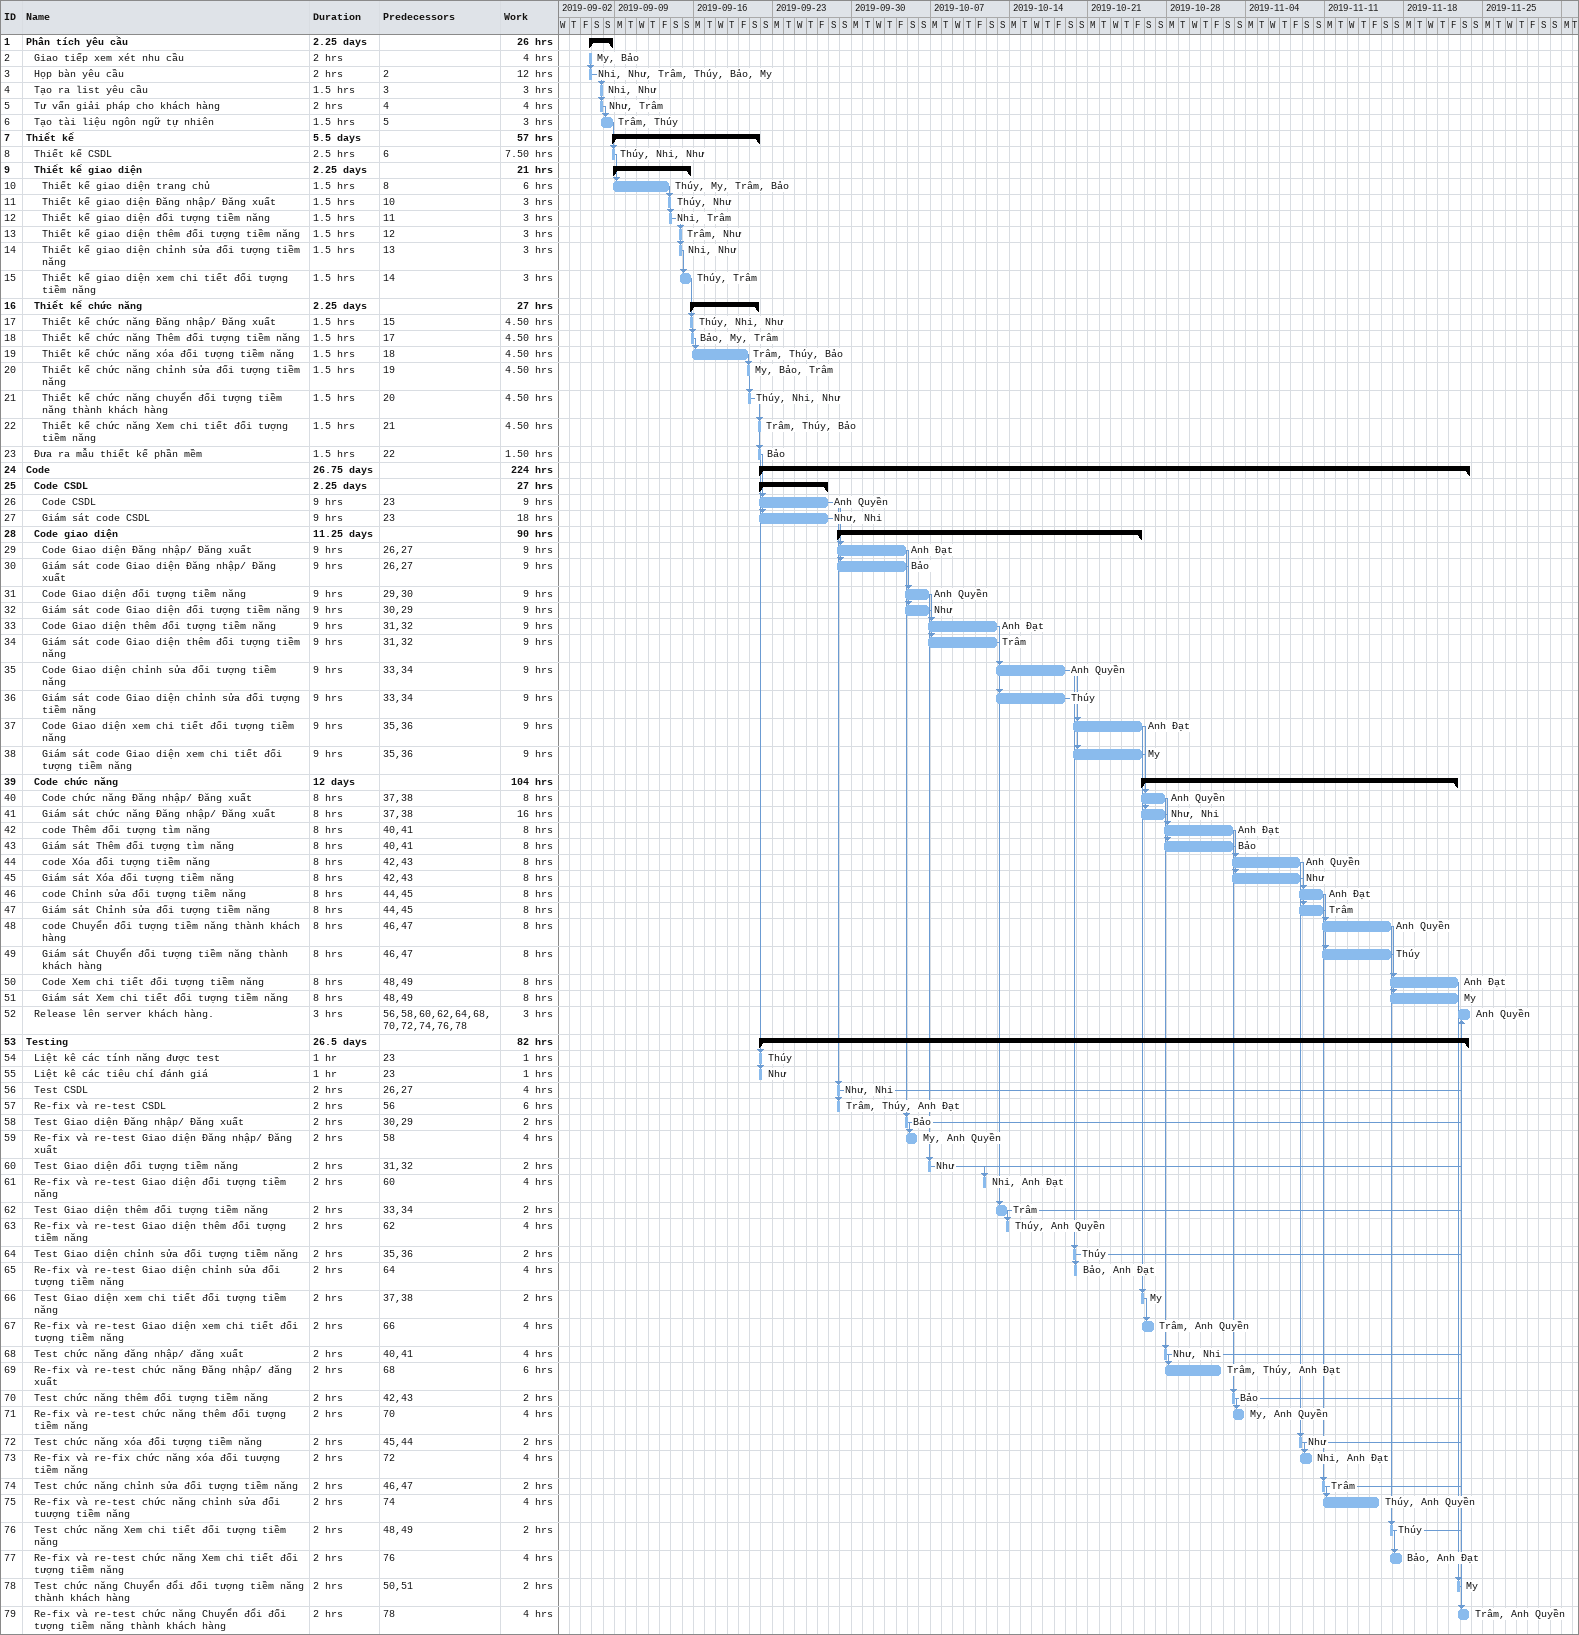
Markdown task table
| ID | Level | Task | Duration | Start | Finish | Predecessors | Resources | Work (h) |
|---|---|---|---|---|---|---|---|---|
| 1 | 1 | **Phân tích yêu cầu** | 2.25d | 2019-09-06 | 2019-09-08 |  |  | 26 |
| 2 | 2 | Giao tiếp xem xét nhu cầu | 2h | 2019-09-06 | 2019-09-06 |  | My, Bảo | 4 |
| 3 | 2 | Họp bàn yêu cầu | 2h | 2019-09-06 | 2019-09-06 | 2 | Nhi, Như, Trâm, Thúy, Bảo, My | 12 |
| 4 | 2 | Tạo ra list yêu cầu | 1.5h | 2019-09-07 | 2019-09-07 | 3 | Nhi, Như | 3 |
| 5 | 2 | Tư vấn giải pháp cho khách hàng | 2h | 2019-09-07 | 2019-09-07 | 4 | Như, Trâm | 4 |
| 6 | 2 | Tạo tài liệu ngôn ngữ tự nhiên | 1.5h | 2019-09-07 | 2019-09-08 | 5 | Trâm, Thúy | 3 |
| 7 | 1 | **Thiết kế** | 5.5d | 2019-09-08 | 2019-09-21 |  |  | 57 |
| 8 | 2 | Thiết kế CSDL | 2.5h | 2019-09-08 | 2019-09-08 | 6 | Thúy, Nhi, Như | 7.50 |
| 9 | 2 | **Thiết kế giao diện** | 2.25d | 2019-09-08 | 2019-09-15 |  |  | 21 |
| 10 | 3 | Thiết kế giao diện trang chủ | 1.5h | 2019-09-08 | 2019-09-13 | 8 | Thúy, My, Trâm, Bảo | 6 |
| 11 | 3 | Thiết kế giao diện Đăng nhập/ Đăng xuất | 1.5h | 2019-09-13 | 2019-09-13 | 10 | Thúy, Như | 3 |
| 12 | 3 | Thiết kế giao diện đối tượng tiềm năng | 1.5h | 2019-09-13 | 2019-09-13 | 11 | Nhi, Trâm | 3 |
| 13 | 3 | Thiết kế giao diện thêm đối tượng tiềm năng | 1.5h | 2019-09-14 | 2019-09-14 | 12 | Trâm, Như | 3 |
| 14 | 3 | Thiết kế giao diện chỉnh sửa đối tượng tiềm năng | 1.5h | 2019-09-14 | 2019-09-14 | 13 | Nhi, Như | 3 |
| 15 | 3 | Thiết kế giao diện xem chi tiết đối tượng tiềm năng | 1.5h | 2019-09-14 | 2019-09-15 | 14 | Thúy, Trâm | 3 |
| 16 | 2 | **Thiết kế chức năng** | 2.25d | 2019-09-15 | 2019-09-21 |  |  | 27 |
| 17 | 3 | Thiết kế chức năng Đăng nhập/ Đăng xuất | 1.5h | 2019-09-15 | 2019-09-15 | 15 | Thúy, Nhi, Như | 4.50 |
| 18 | 3 | Thiết kế chức năng Thêm đối tượng tiềm năng | 1.5h | 2019-09-15 | 2019-09-15 | 17 | Bảo, My, Trâm | 4.50 |
| 19 | 3 | Thiết kế chức năng xóa đối tượng tiềm năng | 1.5h | 2019-09-15 | 2019-09-20 | 18 | Trâm, Thúy, Bảo | 4.50 |
| 20 | 3 | Thiết kế chức năng chỉnh sửa đối tượng tiềm năng | 1.5h | 2019-09-20 | 2019-09-20 | 19 | My, Bảo, Trâm | 4.50 |
| 21 | 3 | Thiết kế chức năng chuyển đối tượng tiềm năng thành khách hàng | 1.5h | 2019-09-20 | 2019-09-20 | 20 | Thúy, Nhi, Như | 4.50 |
| 22 | 3 | Thiết kế chức năng Xem chi tiết đối tượng tiềm năng | 1.5h | 2019-09-21 | 2019-09-21 | 21 | Trâm, Thúy, Bảo | 4.50 |
| 23 | 2 | Đưa ra mẫu thiết kế phần mềm | 1.5h | 2019-09-21 | 2019-09-21 | 22 | Bảo | 1.50 |
| 24 | 1 | **Code** | 26.75d | 2019-09-21 | 2019-11-23 |  |  | 224 |
| 25 | 2 | **Code CSDL** | 2.25d | 2019-09-21 | 2019-09-27 |  |  | 27 |
| 26 | 3 | Code CSDL | 9h | 2019-09-21 | 2019-09-27 | 23 | Anh Quyền | 9 |
| 27 | 3 | Giám sát code CSDL | 9h | 2019-09-21 | 2019-09-27 | 23 | Như, Nhi | 18 |
| 28 | 2 | **Code giao diện** | 11.25d | 2019-09-28 | 2019-10-25 |  |  | 90 |
| 29 | 3 | Code Giao diện Đăng nhập/ Đăng xuất | 9h | 2019-09-28 | 2019-10-04 | 26, 27 | Anh Đạt | 9 |
| 30 | 3 | Giám sát code Giao diện Đăng nhập/ Đăng xuất | 9h | 2019-09-28 | 2019-10-04 | 26, 27 | Bảo | 9 |
| 31 | 3 | Code Giao diện đối tượng tiềm năng | 9h | 2019-10-04 | 2019-10-06 | 29, 30 | Anh Quyền | 9 |
| 32 | 3 | Giám sát code Giao diện đối tượng tiềm năng | 9h | 2019-10-04 | 2019-10-06 | 30, 29 | Như | 9 |
| 33 | 3 | Code Giao diện thêm đối tượng tiềm năng | 9h | 2019-10-06 | 2019-10-12 | 31, 32 | Anh Đạt | 9 |
| 34 | 3 | Giám sát code Giao diện thêm đối tượng tiềm năng | 9h | 2019-10-06 | 2019-10-12 | 31, 32 | Trâm | 9 |
| 35 | 3 | Code Giao diện chỉnh sửa đối tượng tiềm năng | 9h | 2019-10-12 | 2019-10-18 | 33, 34 | Anh Quyền | 9 |
| 36 | 3 | Giám sát code Giao diện chỉnh sửa đối tượng tiềm năng | 9h | 2019-10-12 | 2019-10-18 | 33, 34 | Thúy | 9 |
| 37 | 3 | Code Giao diện xem chi tiết đối tượng tiềm năng | 9h | 2019-10-19 | 2019-10-25 | 35, 36 | Anh Đạt | 9 |
| 38 | 3 | Giám sát code Giao diện xem chi tiết đối tượng tiềm năng | 9h | 2019-10-19 | 2019-10-25 | 35, 36 | My | 9 |
| 39 | 2 | **Code chức năng** | 12d | 2019-10-25 | 2019-11-22 |  |  | 104 |
| 40 | 3 | Code chức năng Đăng nhập/ Đăng xuất | 8h | 2019-10-25 | 2019-10-27 | 37, 38 | Anh Quyền | 8 |
| 41 | 3 | Giám sát chức năng Đăng nhập/ Đăng xuất | 8h | 2019-10-25 | 2019-10-27 | 37, 38 | Như, Nhi | 16 |
| 42 | 3 | code Thêm đối tượng tìm năng | 8h | 2019-10-27 | 2019-11-02 | 40, 41 | Anh Đạt | 8 |
| 43 | 3 | Giám sát Thêm đối tượng tìm năng | 8h | 2019-10-27 | 2019-11-02 | 40, 41 | Bảo | 8 |
| 44 | 3 | code Xóa đối tượng tiềm năng | 8h | 2019-11-02 | 2019-11-08 | 42, 43 | Anh Quyền | 8 |
| 45 | 3 | Giám sát Xóa đối tượng tiềm năng | 8h | 2019-11-02 | 2019-11-08 | 42, 43 | Như | 8 |
| 46 | 3 | code Chỉnh sửa đối tượng tiềm năng | 8h | 2019-11-08 | 2019-11-10 | 44, 45 | Anh Đạt | 8 |
| 47 | 3 | Giám sát Chỉnh sửa đối tượng tiềm năng | 8h | 2019-11-08 | 2019-11-10 | 44, 45 | Trâm | 8 |
| 48 | 3 | code Chuyển đối tượng tiềm năng thành khách hàng | 8h | 2019-11-10 | 2019-11-16 | 46, 47 | Anh Quyền | 8 |
| 49 | 3 | Giám sát Chuyển đối tượng tiềm năng thành khách hàng | 8h | 2019-11-10 | 2019-11-16 | 46, 47 | Thúy | 8 |
| 50 | 3 | Code Xem chi tiết đối tượng tiềm năng | 8h | 2019-11-16 | 2019-11-22 | 48, 49 | Anh Đạt | 8 |
| 51 | 3 | Giám sát Xem chi tiết đối tượng tiềm năng | 8h | 2019-11-16 | 2019-11-22 | 48, 49 | My | 8 |
| 52 | 2 | Release lên server khách hàng. | 3h | 2019-11-22 | 2019-11-23 | 56, 58, 60, 62, 64, 68, 70, 72, 74, 76, 78 | Anh Quyền | 3 |
| 53 | 1 | **Testing** | 26.5d | 2019-09-21 | 2019-11-23 |  |  | 82 |
| 54 | 2 | Liệt kê các tính năng được test | 1h | 2019-09-21 | 2019-09-21 | 23 | Thúy | 1 |
| 55 | 2 | Liệt kê các tiêu chí đánh giá | 1h | 2019-09-21 | 2019-09-21 | 23 | Như | 1 |
| 56 | 2 | Test CSDL | 2h | 2019-09-28 | 2019-09-28 | 26, 27 | Như, Nhi | 4 |
| 57 | 2 | Re-fix và re-test CSDL | 2h | 2019-09-28 | 2019-09-28 | 56 | Trâm, Thúy, Anh Đạt | 6 |
| 58 | 2 | Test Giao diện Đăng nhập/ Đăng xuất | 2h | 2019-10-04 | 2019-10-04 | 30, 29 | Bảo | 2 |
| 59 | 2 | Re-fix và re-test Giao diện Đăng nhập/ Đăng xuất | 2h | 2019-10-04 | 2019-10-05 | 58 | My, Anh Quyền | 4 |
| 60 | 2 | Test Giao diện đối tượng tiềm năng | 2h | 2019-10-06 | 2019-10-06 | 31, 32 | Như | 2 |
| 61 | 2 | Re-fix và re-test Giao diện đối tượng tiềm năng | 2h | 2019-10-11 | 2019-10-11 | 60 | Nhi, Anh Đạt | 4 |
| 62 | 2 | Test Giao diện thêm đối tượng tiềm năng | 2h | 2019-10-12 | 2019-10-13 | 33, 34 | Trâm | 2 |
| 63 | 2 | Re-fix và re-test Giao diện thêm đối tượng tiềm năng | 2h | 2019-10-13 | 2019-10-13 | 62 | Thúy, Anh Quyền | 4 |
| 64 | 2 | Test Giao diện chỉnh sửa đối tượng tiềm năng | 2h | 2019-10-19 | 2019-10-19 | 35, 36 | Thúy | 2 |
| 65 | 2 | Re-fix và re-test Giao diện chỉnh sửa đối tượng tiềm năng | 2h | 2019-10-19 | 2019-10-19 | 64 | Bảo, Anh Đạt | 4 |
| 66 | 2 | Test Giao diện xem chi tiết đối tượng tiềm năng | 2h | 2019-10-25 | 2019-10-25 | 37, 38 | My | 2 |
| 67 | 2 | Re-fix và re-test Giao diện xem chi tiết đối tượng tiềm năng | 2h | 2019-10-25 | 2019-10-26 | 66 | Trâm, Anh Quyền | 4 |
| 68 | 2 | Test chức năng đăng nhập/ đăng xuất | 2h | 2019-10-27 | 2019-10-27 | 40, 41 | Như, Nhi | 4 |
| 69 | 2 | Re-fix và re-test chức năng Đăng nhập/ đăng xuất | 2h | 2019-10-27 | 2019-11-01 | 68 | Trâm, Thúy, Anh Đạt | 6 |
| 70 | 2 | Test chức năng thêm đối tượng tiềm năng | 2h | 2019-11-02 | 2019-11-02 | 42, 43 | Bảo | 2 |
| 71 | 2 | Re-fix và re-test chức năng thêm đối tượng tiềm năng | 2h | 2019-11-02 | 2019-11-03 | 70 | My, Anh Quyền | 4 |
| 72 | 2 | Test chức năng xóa đối tượng tiềm năng | 2h | 2019-11-08 | 2019-11-08 | 45, 44 | Như | 2 |
| 73 | 2 | Re-fix và re-fix chức năng xóa đối tuượng tiềm năng | 2h | 2019-11-08 | 2019-11-09 | 72 | Nhi, Anh Đạt | 4 |
| 74 | 2 | Test chức năng chỉnh sửa đối tượng tiềm năng | 2h | 2019-11-10 | 2019-11-10 | 46, 47 | Trâm | 2 |
| 75 | 2 | Re-fix và re-test chức năng chỉnh sửa đối tuượng tiềm năng | 2h | 2019-11-10 | 2019-11-15 | 74 | Thúy, Anh Quyền | 4 |
| 76 | 2 | Test chức năng Xem chi tiết đối tượng tiềm năng | 2h | 2019-11-16 | 2019-11-16 | 48, 49 | Thúy | 2 |
| 77 | 2 | Re-fix và re-test chức năng Xem chi tiết đối tượng tiềm năng | 2h | 2019-11-16 | 2019-11-17 | 76 | Bảo, Anh Đạt | 4 |
| 78 | 2 | Test chức năng Chuyển đổi đối tượng tiềm năng thành khách hàng | 2h | 2019-11-22 | 2019-11-22 | 50, 51 | My | 2 |
| 79 | 2 | Re-fix và re-test chức năng Chuyển đổi đối tượng tiềm năng thành khách hàng | 2h | 2019-11-22 | 2019-11-23 | 78 | Trâm, Anh Quyền | 4 |
